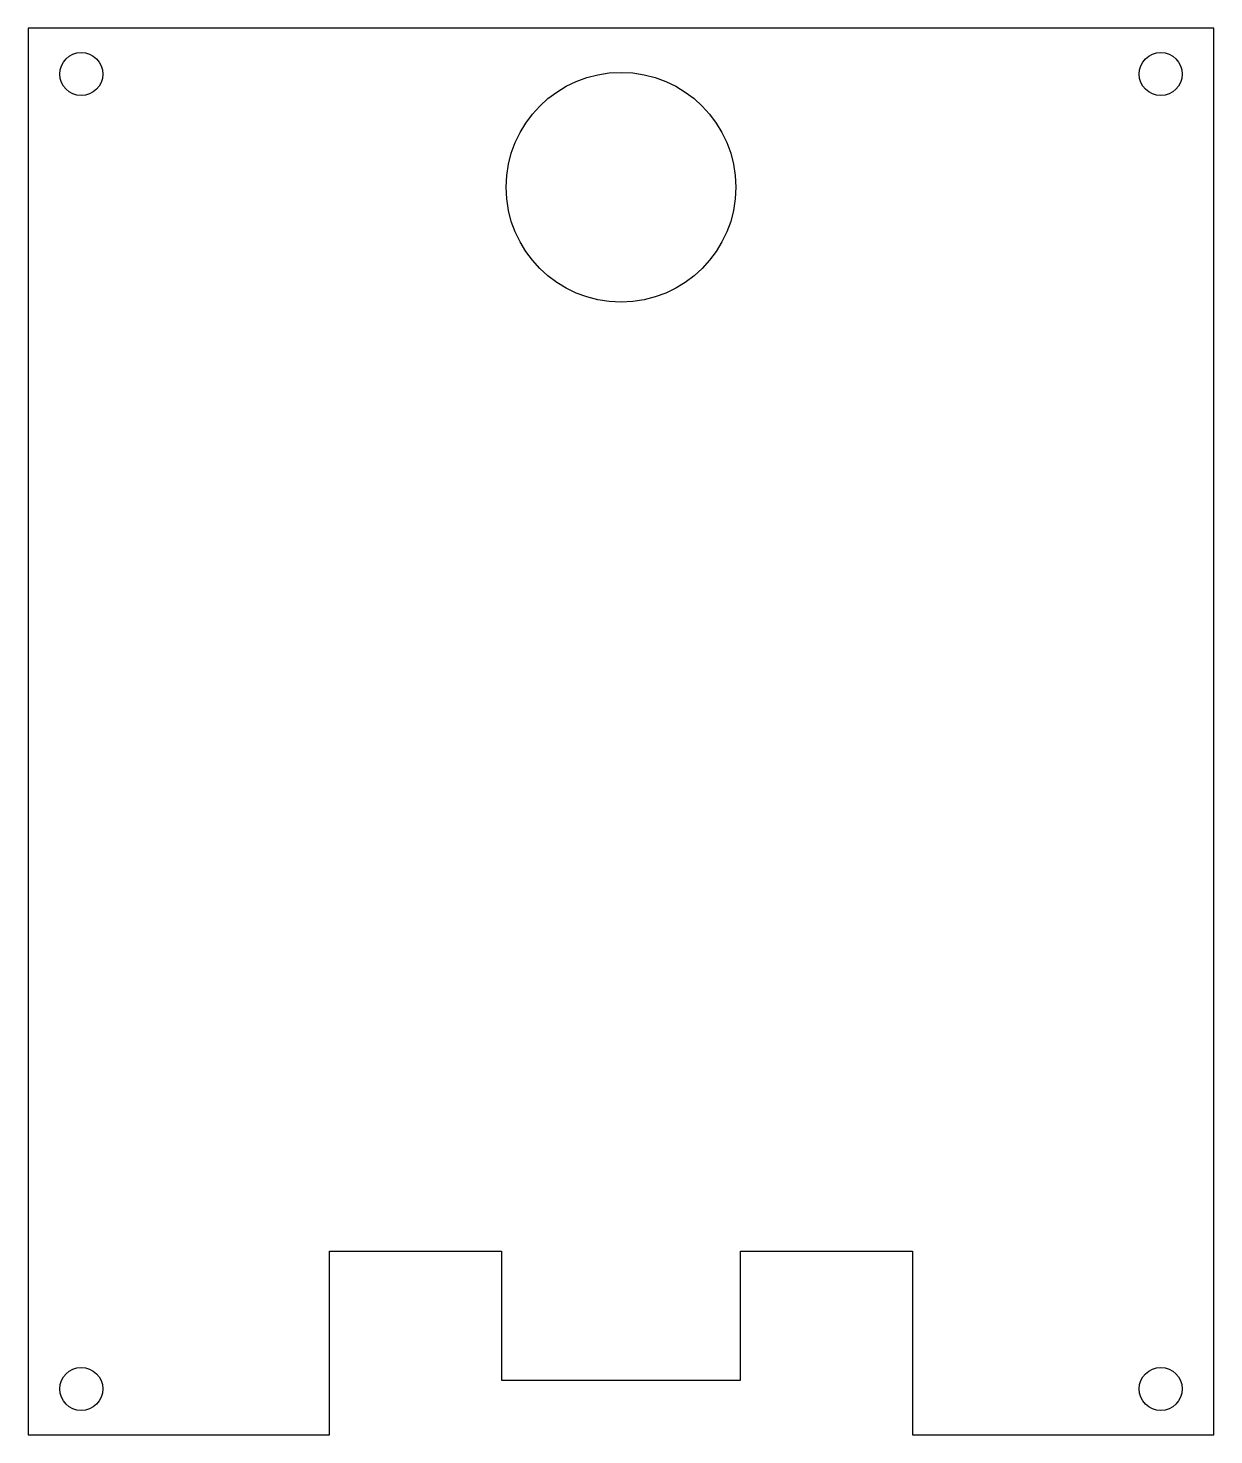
# Model space of a CAD drawing. Header units: millimetres. Extents: x -41.3 to 41.3, y -97.4 to 0.6.
import ezdxf

# ---------------------------------------------------------------- set-up
doc = ezdxf.new("R2010")
doc.units = ezdxf.units.MM
doc.header["$MEASUREMENT"] = 0

msp = doc.modelspace()

# ---------------------------------------------------------------- linework, layer by layer
msp.add_lwpolyline([(20.313, -84.6), (20.313, -97.4), (41.3, -97.4), (41.3, 0.6), (-41.3, 0.6), (-41.3, -97.4), (-20.314, -97.4), (-20.314, -84.6), (-8.314, -84.6), (-8.314, -93.6), (8.313, -93.6), (8.313, -84.6)], close=True)
for centre, radius in [((-37.6, -2.6), 1.5), ((37.6, -2.6), 1.5), ((0, -10.483), 8), ((-37.6, -94.2), 1.5), ((37.6, -94.2), 1.5)]:
    msp.add_circle(centre, radius)

doc.saveas('drawing.dxf')
